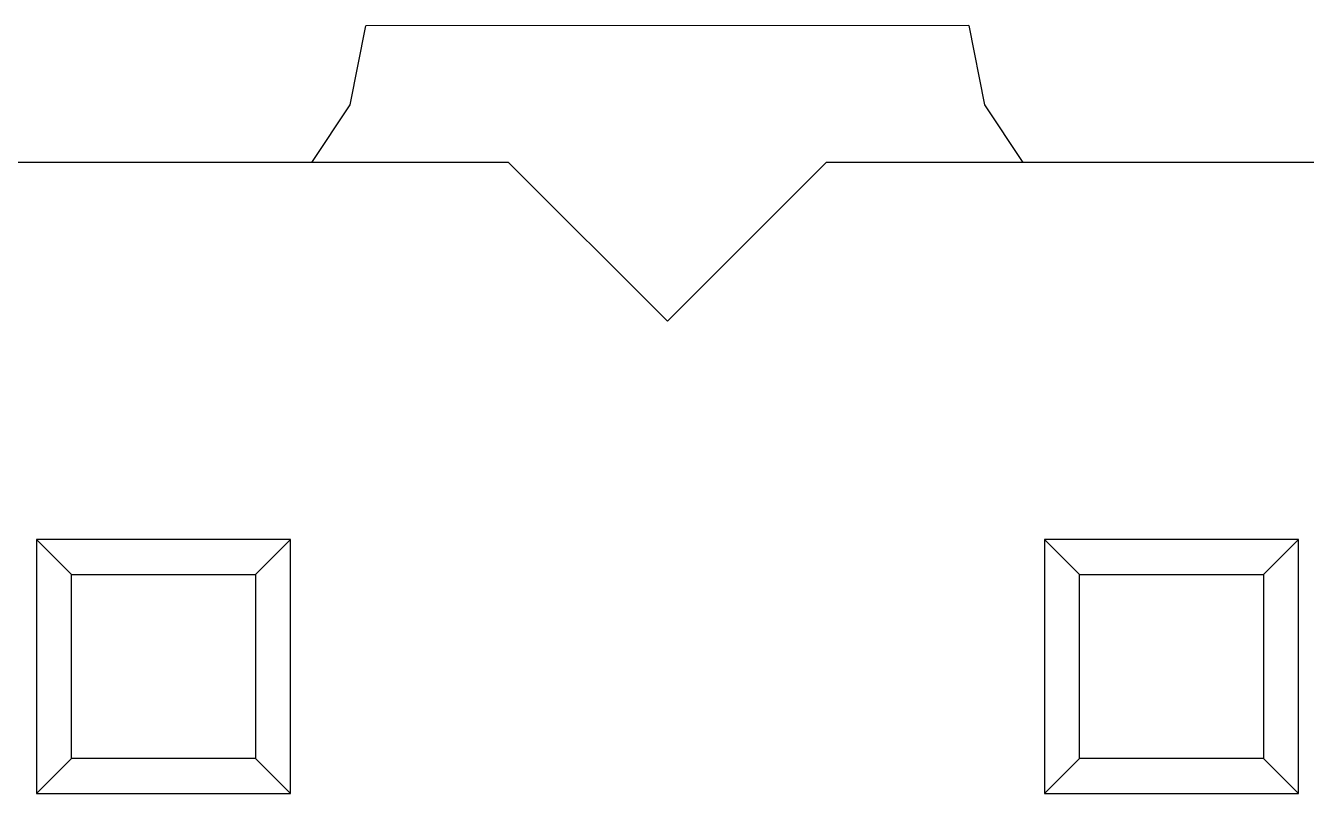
# Model space of a CAD drawing. Header units: millimetres. Extents: x 563 to 681, y 173 to 284.
# Drawn here: x 645.058 to 648.286, y 192.475 to 194.41 of the extents above; entities that cross this region are included whole.
import ezdxf

# ---------------------------------------------------------------- set-up
doc = ezdxf.new("R2010")
doc.units = ezdxf.units.MM
doc.header["$LTSCALE"] = 30.734
doc.layers.get('0').update_dxf_attribs({"linetype": 'CONTINUOUS'})

msp = doc.modelspace()

# ---------------------------------------------------------------- linework, layer by layer
at = {"linetype": 'Continuous'}
for p, q in [((645.8765, 194.2103), (645.9161, 194.4097)), ((647.4348, 194.4099), (645.9161, 194.4097)), ((647.4348, 194.4099), (647.4745, 194.2103)), ((645.7796, 194.0654), (645.8765, 194.2103)), ((647.4745, 194.2103), (647.5713, 194.0654)), ((646.2755, 194.0654), (644.5355, 194.0654)), ((646.2755, 194.0654), (646.6755, 193.6654)), ((646.6755, 193.6654), (647.0755, 194.0654)), ((648.8155, 194.0654), (647.0755, 194.0654)), ((645.0855, 193.1154), (645.0855, 192.4754)), ((645.1736, 193.0272), (645.0855, 193.1154)), ((645.7255, 193.1154), (645.0855, 193.1154)), ((645.7255, 193.1154), (645.6373, 193.0272)), ((645.7255, 192.4754), (645.7255, 193.1154)), ((647.6255, 193.1154), (647.6255, 192.4754)), ((648.2655, 193.1154), (647.6255, 193.1154)), ((647.7136, 193.0272), (647.6255, 193.1154)), ((648.2655, 193.1154), (648.1773, 193.0272)), ((648.2655, 192.4754), (648.2655, 193.1154)), ((645.1736, 192.5636), (645.1736, 193.0272)), ((645.1736, 193.0272), (645.6373, 193.0272)), ((645.6373, 193.0272), (645.6373, 192.5636)), ((647.7136, 192.5636), (647.7136, 193.0272)), ((647.7136, 193.0272), (648.1773, 193.0272)), ((648.1773, 193.0272), (648.1773, 192.5636)), ((645.1736, 192.5636), (645.0855, 192.4754)), ((645.6373, 192.5636), (645.1736, 192.5636)), ((645.7255, 192.4754), (645.6373, 192.5636)), ((647.7136, 192.5636), (647.6255, 192.4754)), ((648.1773, 192.5636), (647.7136, 192.5636)), ((648.2655, 192.4754), (648.1773, 192.5636)), ((645.0855, 192.4754), (645.7255, 192.4754)), ((647.6255, 192.4754), (648.2655, 192.4754))]:
    msp.add_line(p, q, dxfattribs=at)

doc.saveas('drawing.dxf')
